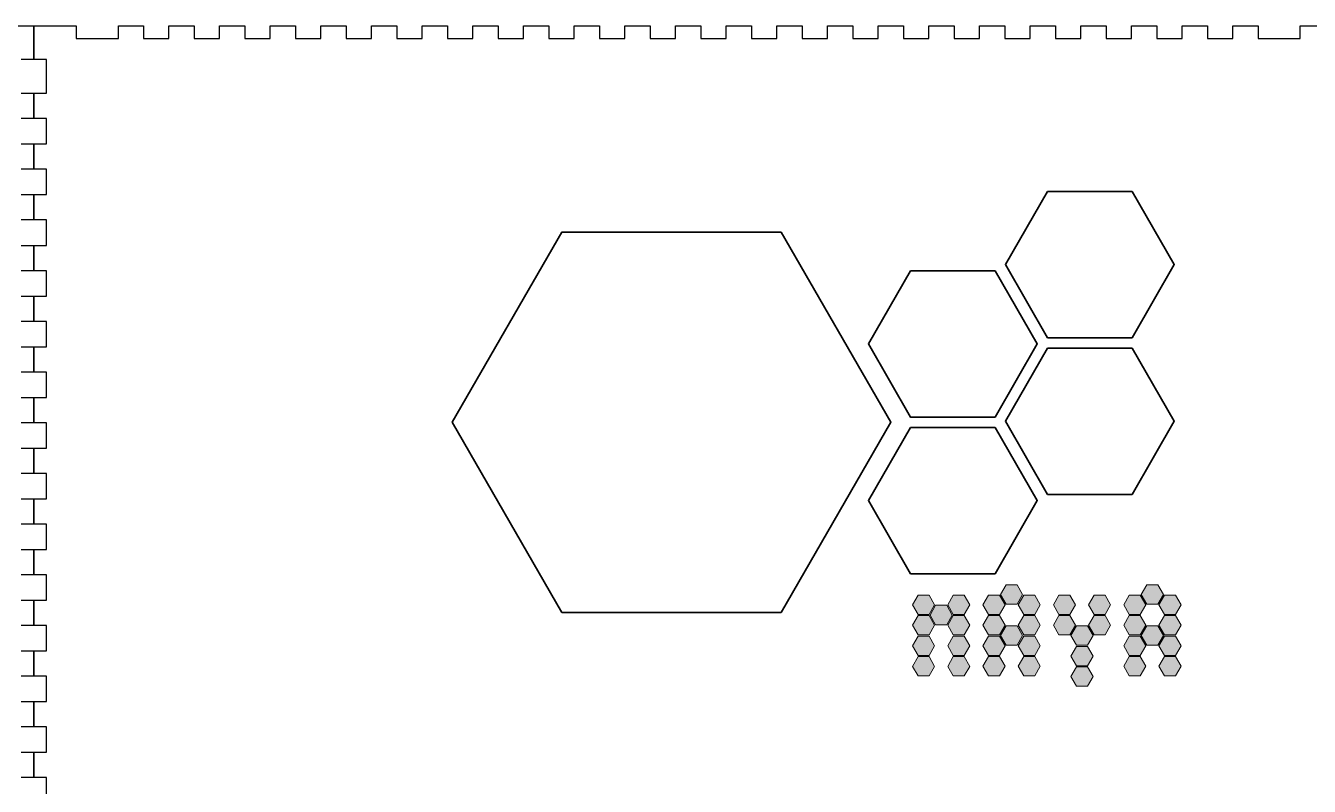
# Model space of a CAD drawing. Header units: inches. Extents: x -215 to 815, y -290 to 530.
# Drawn here: x 93.1 to 397.2, y 350 to 530.1 of the extents above; entities that cross this region are included whole.
import ezdxf

# ---------------------------------------------------------------- set-up
doc = ezdxf.new("R2010")
doc.units = ezdxf.units.IN
doc.header["$MEASUREMENT"] = 0
doc.layers.add('Calque 1', color=7, linetype='Continuous')

# ---------------------------------------------------------------- blocks, each defined once
blk = doc.blocks.new('block 2')
at = {"layer": 'Calque 1', "color": 7, "lineweight": 30, "true_color": 0xffffff}
for points in [[(85.04, 530.12), (95.04, 530.12), (95.04, 522.12), (92.04, 522.12)], [(92.04, 514.12), (95.04, 514.12), (95.04, 508.12), (92.04, 508.12)], [(92.04, 502.12), (95.04, 502.12), (95.04, 496.12), (92.04, 496.12)], [(92.04, 490.12), (95.04, 490.12), (95.04, 484.12), (92.04, 484.12)], [(92.04, 478.12), (95.04, 478.12), (95.04, 472.12), (92.04, 472.12)], [(92.04, 466.12), (95.04, 466.12), (95.04, 460.12), (92.04, 460.12)], [(92.04, 454.12), (95.04, 454.12), (95.04, 448.12), (92.04, 448.12)], [(92.04, 442.12), (95.04, 442.12), (95.04, 436.12), (92.04, 436.12)], [(92.04, 430.12), (95.04, 430.12), (95.04, 424.12), (92.04, 424.12)], [(92.04, 418.12), (95.04, 418.12), (95.04, 412.12), (92.04, 412.12)], [(92.04, 406.12), (95.04, 406.12), (95.04, 400.12), (92.04, 400.12)], [(92.04, 394.12), (95.04, 394.12), (95.04, 388.12), (92.04, 388.12)], [(92.04, 382.12), (95.04, 382.12), (95.04, 376.12), (92.04, 376.12)], [(92.04, 370.12), (95.04, 370.12), (95.04, 364.12), (92.04, 364.12)], [(92.04, 358.12), (95.04, 358.12), (95.04, 352.12), (92.04, 352.12)]]:
    blk.add_lwpolyline(points, dxfattribs=at)
blk = doc.blocks.new('block 3')
at = {"layer": 'Calque 1', "color": 7, "lineweight": 30, "true_color": 0xffffff}
for points in [[(95.04, 530.12), (105.04, 530.12), (105.04, 527.12), (115.04, 527.12), (115.04, 530.12), (121.04, 530.12), (121.04, 527.12), (127.04, 527.12), (127.04, 530.12), (133.04, 530.12), (133.04, 527.12), (139.04, 527.12), (139.04, 530.12), (145.04, 530.12), (145.04, 527.12), (151.04, 527.12), (151.04, 530.12), (157.04, 530.12), (157.04, 527.12), (163.04, 527.12), (163.04, 530.12), (169.04, 530.12), (169.04, 527.12), (175.04, 527.12), (175.04, 530.12), (181.04, 530.12), (181.04, 527.12), (187.04, 527.12), (187.04, 530.12), (193.04, 530.12), (193.04, 527.12), (199.04, 527.12), (199.04, 530.12), (205.04, 530.12), (205.04, 527.12), (211.04, 527.12), (211.04, 530.12), (217.04, 530.12), (217.04, 527.12), (223.04, 527.12), (223.04, 530.12), (229.04, 530.12), (229.04, 527.12), (235.04, 527.12), (235.04, 530.12), (241.04, 530.12), (241.04, 527.12), (247.04, 527.12), (247.04, 530.12), (253.04, 530.12), (253.04, 527.12), (259.04, 527.12), (259.04, 530.12), (265.04, 530.12), (265.04, 527.12), (271.04, 527.12), (271.04, 530.12), (277.04, 530.12), (277.04, 527.12), (283.04, 527.12), (283.04, 530.12), (289.04, 530.12), (289.04, 527.12), (295.04, 527.12), (295.04, 530.12), (301.04, 530.12), (301.04, 527.12), (307.04, 527.12), (307.04, 530.12), (313.04, 530.12), (313.04, 527.12), (319.04, 527.12), (319.04, 530.12), (325.04, 530.12), (325.04, 527.12), (331.04, 527.12), (331.04, 530.12), (337.04, 530.12), (337.04, 527.12), (343.04, 527.12), (343.04, 530.12), (349.04, 530.12), (349.04, 527.12), (355.04, 527.12), (355.04, 530.12), (361.04, 530.12), (361.04, 527.12), (367.04, 527.12), (367.04, 530.12), (373.04, 530.12), (373.04, 527.12), (379.04, 527.12), (379.04, 530.12), (385.04, 530.12), (385.04, 527.12), (395.04, 527.12), (395.04, 530.12), (405.04, 530.12)], [(98.04, 346.12), (98.04, 352.12), (95.04, 352.12), (95.04, 358.12), (98.04, 358.12), (98.04, 364.12), (95.04, 364.12), (95.04, 370.12), (98.04, 370.12), (98.04, 376.12), (95.04, 376.12), (95.04, 382.12), (98.04, 382.12), (98.04, 388.12), (95.04, 388.12), (95.04, 394.12), (98.04, 394.12), (98.04, 400.12), (95.04, 400.12), (95.04, 406.12), (98.04, 406.12), (98.04, 412.12), (95.04, 412.12), (95.04, 418.12), (98.04, 418.12), (98.04, 424.12), (95.04, 424.12), (95.04, 430.12), (98.04, 430.12), (98.04, 436.12), (95.04, 436.12), (95.04, 442.12), (98.04, 442.12), (98.04, 448.12), (95.04, 448.12), (95.04, 454.12), (98.04, 454.12), (98.04, 460.12), (95.04, 460.12), (95.04, 466.12), (98.04, 466.12), (98.04, 472.12), (95.04, 472.12), (95.04, 478.12), (98.04, 478.12), (98.04, 484.12), (95.04, 484.12), (95.04, 490.12), (98.04, 490.12), (98.04, 496.12), (95.04, 496.12), (95.04, 502.12), (98.04, 502.12), (98.04, 508.12), (95.04, 508.12), (95.04, 514.12), (98.04, 514.12), (98.04, 522.12), (95.04, 522.12), (95.04, 530.12)]]:
    blk.add_lwpolyline(points, dxfattribs=at)
blk = doc.blocks.new('block 11')
at = {"layer": 'Calque 1', "color": 7, "lineweight": 35, "true_color": 0xffffff}
for points in [[(335.19, 490.87), (325.19, 473.55), (335.19, 456.23), (355.19, 456.23), (365.19, 473.55), (355.19, 490.87), (335.19, 490.87)], [(335.19, 453.78), (325.19, 436.46), (335.19, 419.14), (355.19, 419.14), (365.19, 436.46), (355.19, 453.78), (335.19, 453.78)]]:
    blk.add_lwpolyline(points, dxfattribs=at)
blk = doc.blocks.new('block 12')
at = {"layer": 'Calque 1', "color": 7, "lineweight": 35, "true_color": 0xffffff}
for points in [[(302.73, 472.09), (292.73, 454.77), (302.73, 437.44), (322.73, 437.44), (332.73, 454.77), (322.73, 472.09), (302.73, 472.09)], [(302.73, 435), (292.73, 417.68), (302.73, 400.36), (322.73, 400.36), (332.73, 417.68), (322.73, 435), (302.73, 435)]]:
    blk.add_lwpolyline(points, dxfattribs=at)
blk = doc.blocks.new('block 16')
at = {"layer": 'Calque 1', "true_color": 0xffffff}
h = blk.add_hatch(color=7, dxfattribs=at)
h.dxf.hatch_style = 2
h.paths.add_polyline_path([(304.48, 395.32), (307.09, 395.32), (308.41, 393.04), (307.09, 390.74), (304.48, 390.74), (303.18, 393.04)])
h.paths.add_polyline_path([(304.48, 390.47), (307.09, 390.47), (308.41, 388.17), (307.09, 385.89), (304.48, 385.89), (303.18, 388.17)])
h.paths.add_polyline_path([(304.48, 385.6), (307.09, 385.6), (308.41, 383.32), (307.09, 381.01), (304.48, 381.01), (303.18, 383.32)])
h.paths.add_polyline_path([(304.48, 380.75), (307.09, 380.75), (308.41, 378.45), (307.09, 376.17), (304.48, 376.17), (303.18, 378.45)])
h.paths.add_polyline_path([(308.65, 392.9), (311.27, 392.9), (312.59, 390.59), (311.27, 388.31), (308.65, 388.31), (307.33, 390.59)])
h.paths.add_polyline_path([(312.83, 395.32), (315.45, 395.32), (316.77, 393.04), (315.45, 390.74), (312.83, 390.74), (311.51, 393.04)])
h.paths.add_polyline_path([(312.83, 390.47), (315.45, 390.47), (316.77, 388.17), (315.45, 385.89), (312.83, 385.89), (311.51, 388.17)])
h.paths.add_polyline_path([(312.83, 385.6), (315.45, 385.6), (316.77, 383.32), (315.45, 381.01), (312.83, 381.01), (311.51, 383.32)])
h.paths.add_polyline_path([(312.83, 380.75), (315.45, 380.75), (316.77, 378.45), (315.45, 376.17), (312.83, 376.17), (311.51, 378.45)])
h = blk.add_hatch(color=7, dxfattribs=at)
h.dxf.hatch_style = 2
h.paths.add_polyline_path([(321.16, 395.32), (323.77, 395.32), (325.09, 393.04), (323.77, 390.74), (321.16, 390.74), (319.86, 393.04)])
h.paths.add_polyline_path([(321.16, 390.47), (323.77, 390.47), (325.09, 388.17), (323.77, 385.89), (321.16, 385.89), (319.86, 388.17)])
h.paths.add_polyline_path([(321.16, 385.6), (323.77, 385.6), (325.09, 383.32), (323.77, 381.04), (321.16, 381.04), (319.86, 383.32)])
h.paths.add_polyline_path([(321.16, 380.75), (323.77, 380.75), (325.09, 378.47), (323.77, 376.17), (321.16, 376.17), (319.86, 378.47)])
h.paths.add_polyline_path([(325.33, 397.74), (327.95, 397.74), (329.27, 395.46), (327.95, 393.16), (325.33, 393.16), (324.01, 395.46)])
h.paths.add_polyline_path([(325.33, 388.02), (327.95, 388.02), (329.27, 385.74), (327.95, 383.46), (325.33, 383.46), (324.01, 385.74)])
h.paths.add_polyline_path([(329.51, 395.32), (332.13, 395.32), (333.45, 393.04), (332.13, 390.74), (329.51, 390.74), (328.19, 393.04)])
h.paths.add_polyline_path([(329.51, 390.47), (332.13, 390.47), (333.45, 388.17), (332.13, 385.89), (329.51, 385.89), (328.19, 388.17)])
h.paths.add_polyline_path([(329.51, 385.6), (332.13, 385.6), (333.45, 383.32), (332.13, 381.04), (329.51, 381.04), (328.19, 383.32)])
h.paths.add_polyline_path([(329.51, 380.75), (332.13, 380.75), (333.45, 378.47), (332.13, 376.17), (329.51, 376.17), (328.19, 378.47)])
h = blk.add_hatch(color=7, dxfattribs=at)
h.dxf.hatch_style = 2
h.paths.add_polyline_path([(337.84, 395.32), (340.45, 395.32), (341.77, 393.04), (340.45, 390.74), (337.84, 390.74), (336.54, 393.04)])
h.paths.add_polyline_path([(337.84, 390.47), (340.45, 390.47), (341.77, 388.17), (340.45, 385.89), (337.84, 385.89), (336.54, 388.17)])
h.paths.add_polyline_path([(342.01, 388.02), (344.63, 388.02), (345.95, 385.74), (344.63, 383.46), (342.01, 383.46), (340.69, 385.74)])
h.paths.add_polyline_path([(342.01, 383.17), (344.63, 383.17), (345.95, 380.89), (344.63, 378.59), (342.01, 378.59), (340.69, 380.89)])
h.paths.add_polyline_path([(342.01, 378.33), (344.63, 378.33), (345.95, 376.02), (344.63, 373.74), (342.01, 373.74), (340.69, 376.02)])
h.paths.add_polyline_path([(346.19, 395.32), (348.8, 395.32), (350.1, 393.04), (348.8, 390.74), (346.19, 390.74), (344.87, 393.04)])
h.paths.add_polyline_path([(346.19, 390.47), (348.8, 390.47), (350.1, 388.17), (348.8, 385.89), (346.19, 385.89), (344.87, 388.17)])
h = blk.add_hatch(color=7, dxfattribs=at)
h.dxf.hatch_style = 2
h.paths.add_polyline_path([(354.52, 395.32), (357.13, 395.32), (358.45, 393.04), (357.13, 390.74), (354.52, 390.74), (353.22, 393.04)])
h.paths.add_polyline_path([(354.52, 390.47), (357.13, 390.47), (358.45, 388.17), (357.13, 385.89), (354.52, 385.89), (353.22, 388.17)])
h.paths.add_polyline_path([(354.52, 385.6), (357.13, 385.6), (358.45, 383.32), (357.13, 381.04), (354.52, 381.04), (353.22, 383.32)])
h.paths.add_polyline_path([(354.52, 380.75), (357.13, 380.75), (358.45, 378.47), (357.13, 376.17), (354.52, 376.17), (353.22, 378.47)])
h.paths.add_polyline_path([(358.69, 397.74), (361.31, 397.74), (362.63, 395.46), (361.31, 393.16), (358.69, 393.16), (357.37, 395.46)])
h.paths.add_polyline_path([(358.69, 388.02), (361.31, 388.02), (362.63, 385.74), (361.31, 383.46), (358.69, 383.46), (357.37, 385.74)])
h.paths.add_polyline_path([(362.87, 395.32), (365.48, 395.32), (366.8, 393.04), (365.48, 390.74), (362.87, 390.74), (361.55, 393.04)])
h.paths.add_polyline_path([(362.87, 390.47), (365.48, 390.47), (366.8, 388.17), (365.48, 385.89), (362.87, 385.89), (361.55, 388.17)])
h.paths.add_polyline_path([(362.87, 385.6), (365.48, 385.6), (366.8, 383.32), (365.48, 381.04), (362.87, 381.04), (361.55, 383.32)])
h.paths.add_polyline_path([(362.87, 380.75), (365.48, 380.75), (366.8, 378.47), (365.48, 376.17), (362.87, 376.17), (361.55, 378.47)])
at = {"layer": 'Calque 1', "lineweight": 0}
for points in [[(304.48, 395.32), (307.09, 395.32), (308.41, 393.04), (307.09, 390.74), (304.48, 390.74), (303.18, 393.04), (304.48, 395.32)], [(312.83, 395.32), (315.45, 395.32), (316.77, 393.04), (315.45, 390.74), (312.83, 390.74), (311.51, 393.04), (312.83, 395.32)], [(321.16, 395.32), (323.77, 395.32), (325.09, 393.04), (323.77, 390.74), (321.16, 390.74), (319.86, 393.04), (321.16, 395.32)], [(325.33, 397.74), (327.95, 397.74), (329.27, 395.46), (327.95, 393.16), (325.33, 393.16), (324.01, 395.46), (325.33, 397.74)], [(329.51, 395.32), (332.13, 395.32), (333.45, 393.04), (332.13, 390.74), (329.51, 390.74), (328.19, 393.04), (329.51, 395.32)], [(337.84, 395.32), (340.45, 395.32), (341.77, 393.04), (340.45, 390.74), (337.84, 390.74), (336.54, 393.04), (337.84, 395.32)], [(346.19, 395.32), (348.8, 395.32), (350.1, 393.04), (348.8, 390.74), (346.19, 390.74), (344.87, 393.04), (346.19, 395.32)], [(354.52, 395.32), (357.13, 395.32), (358.45, 393.04), (357.13, 390.74), (354.52, 390.74), (353.22, 393.04), (354.52, 395.32)], [(358.69, 397.74), (361.31, 397.74), (362.63, 395.46), (361.31, 393.16), (358.69, 393.16), (357.37, 395.46), (358.69, 397.74)], [(362.87, 395.32), (365.48, 395.32), (366.8, 393.04), (365.48, 390.74), (362.87, 390.74), (361.55, 393.04), (362.87, 395.32)], [(308.65, 392.9), (311.27, 392.9), (312.59, 390.59), (311.27, 388.31), (308.65, 388.31), (307.33, 390.59), (308.65, 392.9)], [(304.48, 390.47), (307.09, 390.47), (308.41, 388.17), (307.09, 385.89), (304.48, 385.89), (303.18, 388.17), (304.48, 390.47)], [(312.83, 390.47), (315.45, 390.47), (316.77, 388.17), (315.45, 385.89), (312.83, 385.89), (311.51, 388.17), (312.83, 390.47)], [(321.16, 390.47), (323.77, 390.47), (325.09, 388.17), (323.77, 385.89), (321.16, 385.89), (319.86, 388.17), (321.16, 390.47)], [(329.51, 390.47), (332.13, 390.47), (333.45, 388.17), (332.13, 385.89), (329.51, 385.89), (328.19, 388.17), (329.51, 390.47)], [(337.84, 390.47), (340.45, 390.47), (341.77, 388.17), (340.45, 385.89), (337.84, 385.89), (336.54, 388.17), (337.84, 390.47)], [(346.19, 390.47), (348.8, 390.47), (350.1, 388.17), (348.8, 385.89), (346.19, 385.89), (344.87, 388.17), (346.19, 390.47)], [(354.52, 390.47), (357.13, 390.47), (358.45, 388.17), (357.13, 385.89), (354.52, 385.89), (353.22, 388.17), (354.52, 390.47)], [(362.87, 390.47), (365.48, 390.47), (366.8, 388.17), (365.48, 385.89), (362.87, 385.89), (361.55, 388.17), (362.87, 390.47)], [(325.33, 388.02), (327.95, 388.02), (329.27, 385.74), (327.95, 383.46), (325.33, 383.46), (324.01, 385.74), (325.33, 388.02)], [(342.01, 388.02), (344.63, 388.02), (345.95, 385.74), (344.63, 383.46), (342.01, 383.46), (340.69, 385.74), (342.01, 388.02)], [(358.69, 388.02), (361.31, 388.02), (362.63, 385.74), (361.31, 383.46), (358.69, 383.46), (357.37, 385.74), (358.69, 388.02)], [(304.48, 385.6), (307.09, 385.6), (308.41, 383.32), (307.09, 381.01), (304.48, 381.01), (303.18, 383.32), (304.48, 385.6)], [(312.83, 385.6), (315.45, 385.6), (316.77, 383.32), (315.45, 381.01), (312.83, 381.01), (311.51, 383.32), (312.83, 385.6)], [(321.16, 385.6), (323.77, 385.6), (325.09, 383.32), (323.77, 381.04), (321.16, 381.04), (319.86, 383.32), (321.16, 385.6)], [(329.51, 385.6), (332.13, 385.6), (333.45, 383.32), (332.13, 381.04), (329.51, 381.04), (328.19, 383.32), (329.51, 385.6)], [(342.01, 383.17), (344.63, 383.17), (345.95, 380.89), (344.63, 378.59), (342.01, 378.59), (340.69, 380.89), (342.01, 383.17)], [(354.52, 385.6), (357.13, 385.6), (358.45, 383.32), (357.13, 381.04), (354.52, 381.04), (353.22, 383.32), (354.52, 385.6)], [(362.87, 385.6), (365.48, 385.6), (366.8, 383.32), (365.48, 381.04), (362.87, 381.04), (361.55, 383.32), (362.87, 385.6)], [(304.48, 380.75), (307.09, 380.75), (308.41, 378.45), (307.09, 376.17), (304.48, 376.17), (303.18, 378.45), (304.48, 380.75)], [(312.83, 380.75), (315.45, 380.75), (316.77, 378.45), (315.45, 376.17), (312.83, 376.17), (311.51, 378.45), (312.83, 380.75)], [(321.16, 380.75), (323.77, 380.75), (325.09, 378.47), (323.77, 376.17), (321.16, 376.17), (319.86, 378.47), (321.16, 380.75)], [(329.51, 380.75), (332.13, 380.75), (333.45, 378.47), (332.13, 376.17), (329.51, 376.17), (328.19, 378.47), (329.51, 380.75)], [(354.52, 380.75), (357.13, 380.75), (358.45, 378.47), (357.13, 376.17), (354.52, 376.17), (353.22, 378.47), (354.52, 380.75)], [(362.87, 380.75), (365.48, 380.75), (366.8, 378.47), (365.48, 376.17), (362.87, 376.17), (361.55, 378.47), (362.87, 380.75)], [(342.01, 378.33), (344.63, 378.33), (345.95, 376.02), (344.63, 373.74), (342.01, 373.74), (340.69, 376.02), (342.01, 378.33)]]:
    blk.add_lwpolyline(points, dxfattribs=at)

msp = doc.modelspace()

# ---------------------------------------------------------------- linework, layer by layer
at = {"layer": 'Calque 1', "color": 7, "lineweight": 35, "true_color": 0xffffff}
msp.add_lwpolyline([(220.09, 391.22), (194.11, 436.22), (220.09, 481.22), (272.06, 481.22), (298.04, 436.22), (272.06, 391.22), (220.09, 391.22)], dxfattribs=at)

# ---------------------------------------------------------------- block references
at = {"layer": 'Calque 1'}
for name in ['block 2', 'block 3', 'block 11', 'block 12', 'block 16']:
    msp.add_blockref(name, (0, 0), dxfattribs=at)

doc.saveas('drawing.dxf')
